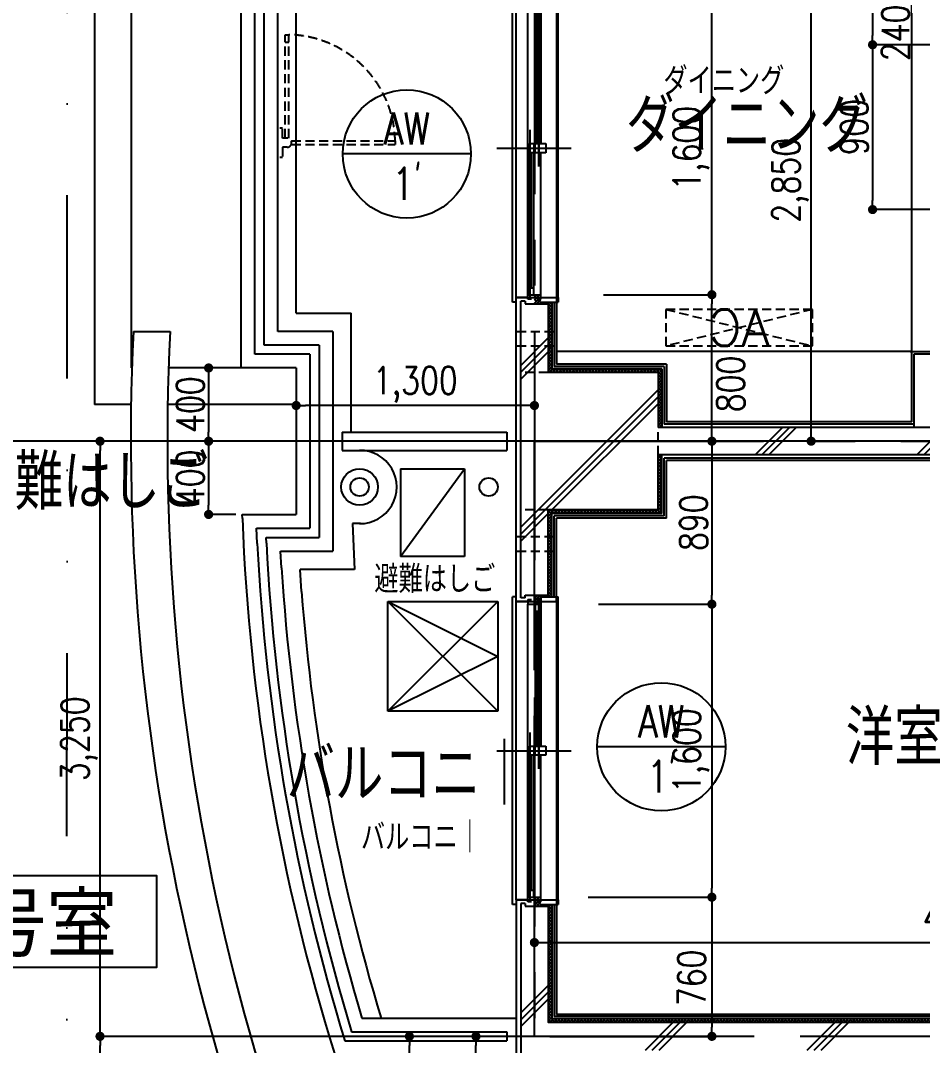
# Model space of a CAD drawing. Header units: millimetres. Extents: x 15495 to 166182, y -39946 to 18307.
# Drawn here: x 27236 to 32159, y 3131 to 8729 of the extents above; entities that cross this region are included whole.
import ezdxf
from ezdxf.enums import TextEntityAlignment as Align

# ---------------------------------------------------------------- set-up
doc = ezdxf.new("R2010")
doc.units = ezdxf.units.MM
doc.header["$LTSCALE"] = 1000
for name, pattern in [('CENTER', [2, 1.25, -0.25, 0.25, -0.25]), ('DASHED2', [0.375, 0.25, -0.125]), ('DIVIDEX2', [2.5, 1, -0.5, 0, -0.5, 0, -0.5])]:
    doc.linetypes.add(name, pattern=pattern)
doc.layers.get('0').update_dxf_attribs({"linetype": 'CONTINUOUS'})
for name, color, linetype in [('DT_ID', 13, 'CONTINUOUS'), ('E_TEXT', 3, 'CONTINUOUS'), ('F_FITT1-100', 5, 'CONTINUOUS'), ('F_FITT1-50', 5, 'CONTINUOUS'), ('F_FITT2-100', 1, 'CONTINUOUS'), ('F_FITT2-50', 1, 'CONTINUOUS'), ('K-A_EQP-50', 60, 'CONTINUOUS'), ('SF-A_ELSE-100', 6, 'CONTINUOUS'), ('SF-A_ELSE-50', 6, 'CONTINUOUS'), ('SF-A_EQP-50', 60, 'CONTINUOUS'), ('SF-A_SANI-KYOUTSU', 60, 'CONTINUOUS'), ('SF-A_SITE-100', 1, 'DIVIDEX2'), ('SF-DT_ID-100', 13, 'CONTINUOUS'), ('SF-E_DIM-50', 3, 'CONTINUOUS'), ('SF-E_GRID-100', 1, 'CENTER'), ('SF-E_GRID-50', 1, 'CENTER'), ('SF-E_TEXT-100', 3, 'CONTINUOUS'), ('SF-E_TEXT-50', 3, 'CONTINUOUS'), ('SF-F_FINI1-100', 190, 'CONTINUOUS'), ('SF-F_FINI1-50', 190, 'CONTINUOUS'), ('SF-F_FINI2-50', 1, 'CONTINUOUS'), ('SF-F_FITT1-100', 5, 'CONTINUOUS'), ('SF-F_FITT1-50', 5, 'CONTINUOUS'), ('SF-F_FITT2-100', 1, 'CONTINUOUS'), ('SF-F_FITT2-50', 1, 'CONTINUOUS'), ('SF-F_HAT1-50', 9, 'CONTINUOUS'), ('SF-F_HIDE-50', 12, 'CONTINUOUS'), ('SF-H-AREA-50', 1, 'CENTER'), ('SF-H_LINE1-50', 140, 'CONTINUOUS'), ('SF-R_COLM-50', 7, 'CONTINUOUS'), ('SF-R_EWALL-50', 7, 'CONTINUOUS'), ('SF-R_LINE-50', 6, 'CONTINUOUS'), ('SF-U_FIRE-50', 9, 'CONTINUOUS'), ('WaterSpace_SP-A_ELSE-50', 6, 'CONTINUOUS'), ('WaterSpace_SP-F_FINI1-100', 190, 'CONTINUOUS'), ('WaterSpace_SP-F_FINI1-50', 190, 'CONTINUOUS'), ('WaterSpace_SP-U_LGS-50', 120, 'CONTINUOUS')]:
    doc.layers.add(name, color=color, linetype=linetype)
doc.styles.add('DIM', font='romans.shx', dxfattribs={"width": 0.8, "bigfont": 'bigfont.shx'})
doc.styles.add('ROOM', font='romans.shx', dxfattribs={"width": 0.8, "bigfont": 'bigfont.shx'})
doc.styles.add('ROOM_TATE', font='romans.shx', dxfattribs={"width": 0.8, "bigfont": 'bigfont.shx'})
doc.styles.get("Standard").update_dxf_attribs({"font": 'txt.shx', "bigfont": 'bigfont.shx'})
doc.dimstyles.new('DIM50_3_3', dxfattribs={"dimscale": 50, "dimtxt": 3, "dimasz": 1, "dimexe": 0, "dimexo": 1, "dimgap": 0.5, "dimtad": 1, "dimdec": 1, "dimdsep": 46, "dimlunit": 6, "dimtxsty": 'DIM', "dimblk1": 'DOT', "dimblk2": 'DOT', "dimsah": 1, "dimcen": 1, "dimclrd": 256, "dimclre": 256, "dimclrt": 256, "dimadec": 0, "dimazin": 0, "dimtfac": 1, "dimtdec": 1, "dimtix": 1, "dimtmove": 2, "dimatfit": 3, "dimldrblk": 'DOT', "dimfxl": 1, "dimtvp": 0.833333, "dimtolj": 1, "dimarcsym": 0})
pattern_1 = [(45, (-28400.745, -37379.51), (-8.8388348, 8.8388348), []), (135, (-28400.745, -37379.51), (-8.8388348, -8.8388348), [])]
pattern_2 = [(45, (-28400.75, -37379.5), (-441.942, 441.942), []), (45, (-28363.25, -37379.5), (-441.942, 441.942), []), (45, (-28325.75, -37379.5), (-441.942, 441.942), [])]

# ---------------------------------------------------------------- blocks, each defined once
blk = doc.blocks.new('WaterSpace')
at = {"layer": 'WaterSpace_SP-A_ELSE-50'}
blk.add_line((2440, -490), (2440, -2590), dxfattribs=at)
at = {"layer": 'WaterSpace_SP-F_FINI1-100'}
for p, q in [((2440, -105), (2440, -490)), ((2440, -490), (2140, -490))]:
    blk.add_line(p, q, dxfattribs=at)
at = {"layer": 'WaterSpace_SP-F_FINI1-50'}
for p, q in [((2440, -105), (2440, -490)), ((2440, -105), (2440, -490)), ((2440, -490), (2140, -490)), ((2440, -490), (2140, -490))]:
    blk.add_line(p, q, dxfattribs=at)
at = {"layer": 'WaterSpace_SP-U_LGS-50'}
for p, q in [((2427.5, -75), (2427.5, -477.5)), ((2427.5, -477.5), (2127.5, -477.5))]:
    blk.add_line(p, q, dxfattribs=at)
blk = doc.blocks.new("AW-1'_100")
at = {"layer": 'F_FITT1-100'}
for p, q in [((25, -100), (25, 815)), ((-25, 100), (-25, -815)), ((-205, 0), (200, 0))]:
    blk.add_line(p, q, dxfattribs=at)
at = {"layer": 'F_FITT2-100'}
for p, q in [((-100, -815), (-100, 815)), ((120, 815), (120, -815))]:
    blk.add_line(p, q, dxfattribs=at)
blk = doc.blocks.new('TATEGU-KIGOU')
at = {"color": 2}
blk.add_line((350, 0), (-350, 0), dxfattribs=at)
blk.add_circle((0, 0), 350, dxfattribs=at)
at = {"color": 2, "style": 'ROOM', "width": 0.8}
for tag, p in [('建具種別', (0, 51.6)), ('建具番号', (0, -250.1))]:
    blk.add_attdef(tag, text='', height=175, dxfattribs=at).set_placement(p, align=Align.CENTER)
at = {"flags": 1}
for tag, p in [('内法寸法（W）', (-414, -713.8)), ('内法寸法（H）', (-414, -1063.8)), ('階', (-373.6, -1414.3)), ('部屋名', (-373.6, -1786.8)), ('メーカー名', (-373.6, -2148.9)), ('値段', (-373.6, -2498.9)), ('重量', (-373.6, -2848.9)), ('建具形状', (-373.6, -3199)), ('開閉方式', (-373.6, -3549)), ('取付場所', (-373.6, -3899)), ('見込', (-373.6, -4296.3)), ('扉厚', (-373.6, -4646.3)), ('仕上', (-373.6, -4996.3)), ('ガラス', (-373.6, -5346.3)), ('建具金物', (-373.6, -5696.3)), ('枠形状', (-373.6, -6046.3)), ('沓摺形状', (-373.6, -6396.3)), ('特記事項', (-373.6, -6746.3)), ('防火性能', (-373.6, -7096.3))]:
    blk.add_attdef(tag, p, '', height=175, dxfattribs=at)
blk = doc.blocks.new('ROOM')
at = {"layer": 'DT_ID', "flags": 1}
for tag, p in [('室番号', (0, 500)), ('面積', (0, -500)), ('内装制限', (0, -1000)), ('仕上レベル', (0, -1500)), ('スラブレベル', (0, -2000)), ('天井高', (0, -2500)), ('床下地', (0, -3000)), ('床仕上', (0, -3500)), ('巾木高さ', (0, -4000)), ('巾木仕上', (0, -4500)), ('壁下地', (0, -5000)), ('壁仕上', (0, -5500)), ('天井下地', (0, -6000)), ('天井仕上', (0, -6500)), ('見切縁', (0, -7000)), ('備考', (0, -7500))]:
    blk.add_attdef(tag, p, '', height=300, dxfattribs=at)
at = {"layer": 'E_TEXT', "style": 'ROOM', "width": 0.8}
blk.add_attdef('室名', (0, 0), '', height=300, dxfattribs=at)
blk = doc.blocks.new('SF-BLOCK_100')
at = {"layer": 'SF-A_ELSE-100'}
for p, q in [((-1600, 6900), (-1600, 11691.42)), ((-1525, 6975), (-1525, 11660.36)), ((-1475, 7025), (-1475, 11639.64)), ((-1400, 7100), (-1400, 11608.58)), ((-1300, 7200), (-1300, 11567.16)), ((-2400, 10891.42), (-2400, 6700)), ((-2200, 10808.58), (-2200, 6900)), ((-1300, 7200), (-1000, 7200)), ((-1000, 6550), (-1000, 7200)), ((-2188.66, 7100), (-1988.66, 7100)), ((-1100, 7100), (-1400, 7100)), ((-1100, 7100), (-1100, 5900)), ((-1175, 7025), (-1475, 7025)), ((-1175, 7025), (-1175, 5975)), ((-1225, 6975), (-1525, 6975)), ((-1225, 6975), (-1225, 6025)), ((-1600, 6900), (-1994.95, 6900)), ((-1300, 6900), (-1600, 6900)), ((-1300, 6900), (-1300, 6100)), ((-2200.62, 6700), (-2400, 6700)), ((-1300, 6700), (-1999.98, 6700)), ((-731.42, 6350), (-381.42, 6350)), ((-731.42, 6350), (-731.42, 5870)), ((-731.42, 5870), (-381.42, 6350)), ((-381.42, 6350), (-381.42, 5870)), ((-1593.92, 6077.87), (-1594.61, 6100)), ((-1594.61, 6100), (-1300, 6100)), ((-992.41, 6050), (-981.4, 5800)), ((-950, 6050), (-992.41, 6050)), ((-1516.52, 6025), (-1225, 6025)), ((-1512.82, 5941.03), (-1516.52, 6025)), ((-1464.27, 5975), (-1175, 5975)), ((-1462.89, 5943.54), (-1464.27, 5975)), ((-1385.3, 5900), (-1100, 5900)), ((-1380.17, 5809.3), (-1385.3, 5900)), ((-381.42, 5870), (-731.42, 5870)), ((-1270.91, 5678.94), (-1279.29, 5800)), ((-981.4, 5800), (-1279.29, 5800)), ((-800, 5625), (-200, 5025)), ((-800, 5025), (-200, 5625)), ((-941.32, 3350), (-100, 3350)), ((-997.63, 3275), (-150, 3275)), ((-150, 3275), (-150, 3225)), ((-1035.17, 3225), (-150, 3225))]:
    blk.add_line(p, q, dxfattribs=at)
at = {"layer": 'SF-A_ELSE-100', "ltscale": 0.2}
for p, q in [((-800, 5025), (-800, 5625)), ((-800, 5625), (-200, 5625)), ((-200, 5625), (-200, 5025)), ((-200, 5025), (-800, 5025))]:
    blk.add_line(p, q, dxfattribs=at)
at = {"layer": 'SF-A_ELSE-100'}
for centre, radius in [((-954.1, 6250), 100), ((-954.1, 6250), 50), ((-250, 6250), 50)]:
    blk.add_circle(centre, radius, dxfattribs=at)
for centre, radius, start, end in [((9929.32, 6510.63), 12132.3, 177.215543, 210.209162), ((9926.16, 6510.29), 11929.4, 177.166529, 210.214896), ((-951.73, 6250), 200.01, 269.32333, 90.67667), ((9634.07, 6505.51), 11236.13, 182.181186, 197.375697), ((9710.69, 6514.84), 11238.17, 182.926719, 197.021935), ((9675.46, 6510.68), 11152.78, 182.914812, 196.865309), ((9634.88, 6506.08), 11037.07, 183.619505, 196.615796), ((9630.92, 6504.35), 10933.03, 184.329802, 196.769121)]:
    blk.add_arc(centre, radius, start, end, dxfattribs=at)
at = {"layer": 'SF-A_SITE-100'}
blk.add_line((-2552.32, -657.71), (-2549.38, 10900.29), dxfattribs=at)
at = {"layer": 'SF-E_GRID-100'}
for p, q in [((0, 17100), (0, -4149.87)), ((33440.32, 6500), (-8467.99, 6500))]:
    blk.add_line(p, q, dxfattribs=at)
at = {"layer": 'SF-F_FINI1-100'}
for p, q in [((-100, 5625), (-100, 7285)), ((-100, 7285), (120, 7285)), ((120, 7285), (120, 6920)), ((720, 6920), (120, 6920)), ((720, 6920), (720, 6605)), ((-1050, 6550), (-150, 6550)), ((-1050, 6550), (-1050, 6450)), ((-150, 6550), (-150, 6450)), ((2060, 6605), (720, 6605)), ((-1050, 6450), (-150, 6450)), ((4652.5, 6395), (720, 6395)), ((720, 6080), (720, 6395)), ((720, 6080), (120, 6080)), ((120, 5625), (120, 6080)), ((-100, 5625), (120, 5625)), ((-100, 3995), (-100, 2525)), ((-100, 3995), (120, 3995)), ((120, 3995), (120, 3370)), ((6749.48, 3370), (120, 3370))]:
    blk.add_line(p, q, dxfattribs=at)
at = {"layer": 'SF-F_FITT1-100'}
blk.add_line((-200, 4810), (200, 4810), dxfattribs=at)
at = {"layer": 'SF-F_FITT2-100'}
blk.add_line((2060, 6990), (120, 6990), dxfattribs=at)
at = {"layer": 'SF-A_SANI-KYOUTSU', "rotation": 179.999999999987}
blk.add_blockref('WaterSpace', (4500, 6500), dxfattribs=at)
at = {"layer": 'SF-DT_ID-100'}
for p in [(-696.27, 8068.72), (692.32, 4831.14)]:
    blk.add_blockref('TATEGU-KIGOU', p, dxfattribs=at).add_auto_attribs({'建具種別': 'AW', '建具番号': '1’'})
at = {"layer": 'SF-E_TEXT-100'}
ref = blk.add_blockref('ROOM', (499.65, 8075.3), dxfattribs=at)
ref.add_attrib('室名', 'ダイニング', (499.65, 8075.3), dxfattribs={"height": 300, "style": 'ROOM', "width": 0.8})
ref = blk.add_blockref('ROOM', (1699.6, 4731.26), dxfattribs=at)
ref.add_attrib('室名', '洋室', (1699.6, 4731.26), dxfattribs={"height": 300, "style": 'ROOM', "width": 0.8})
at = {"layer": 'SF-F_FITT1-100'}
for p in [(0, 8100), (0, 4810)]:
    blk.add_blockref("AW-1'_100", p, dxfattribs=at)
at = {"layer": 'SF-E_TEXT-100', "style": 'ROOM', "width": 0.8}
blk.add_text('避難はしご', height=300, dxfattribs=at).set_placement((-3099.89, 6125.68))
at = {"layer": 'SF-E_TEXT-100', "style": 'ROOM_TATE', "width": 0.8}
blk.add_text('バルコニ｜', height=300, dxfattribs=at).set_placement((-692.5, 4695.89), align=Align.MIDDLE)
blk = doc.blocks.new('DOT')
at = {"color": 0, "linetype": 'ByBlock'}
blk.add_line((-0.5, 0), (-1, 0), dxfattribs=at)
at = {"color": 0, "linetype": 'ByBlock', "const_width": 0.5}
blk.add_lwpolyline([(-0.25, 0, 1), (0.25, 0, 1)], format="xyb", close=True, dxfattribs=at)
blk = doc.blocks.new('*D467')
at = {"layer": 'SF-E_DIM-50', "lineweight": -2}
for p, q in [((29990.7, 3181), (29721.8, 3181)), ((29721.8, 2491), (29721.8, 3131)), ((30235.7, 2441), (29721.8, 2441))]:
    blk.add_line(p, q, dxfattribs=at)
at = {"layer": 'SF-E_DIM-50', "lineweight": -2, "xscale": 50, "yscale": 50, "zscale": 50}
for p, rotation in [((29721.8, 3181), 90), ((29721.8, 2441), 270)]:
    blk.add_blockref('DOT', p, dxfattribs=dict(at, rotation=rotation))
at = {"layer": 'SF-E_DIM-50', "insert": (29621.8, 2811), "char_height": 150, "attachment_point": 5, "rotation": 90, "style": 'DIM'}
blk.add_mtext('\\A1;740', dxfattribs=at)
blk = doc.blocks.new('_DOT')
at = {"color": 0, "linetype": 'ByBlock'}
blk.add_line((-0.5, 0), (-1, 0), dxfattribs=at)
at = {"color": 0, "linetype": 'ByBlock', "const_width": 0.5}
blk.add_lwpolyline([(-0.25, 0, 1), (0.25, 0, 1)], format="xyb", close=True, dxfattribs=at)
blk = doc.blocks.new('*D466')
at = {"layer": 'SF-E_DIM-50', "lineweight": -2}
for p, q in [((34740.7, 3743.3), (34740.7, 3693.3)), ((30040.7, 3643.3), (30040.7, 3693.3)), ((30090.7, 3693.3), (34690.7, 3693.3))]:
    blk.add_line(p, q, dxfattribs=at)
at = {"layer": 'SF-E_DIM-50', "lineweight": -2, "xscale": 50, "yscale": 50, "zscale": 50, "rotation": 180}
blk.add_blockref('DOT', (30040.7, 3693.3), dxfattribs=at)
at = {"layer": 'SF-E_DIM-50', "lineweight": -2, "xscale": 50, "yscale": 50, "zscale": 50}
blk.add_blockref('DOT', (34740.7, 3693.3), dxfattribs=at)
at = {"layer": 'SF-E_DIM-50', "insert": (32390.7, 3807.6), "char_height": 150, "attachment_point": 5, "style": 'DIM'}
blk.add_mtext('\\A1;4,700', dxfattribs=at)
blk = doc.blocks.new('*D465')
at = {"layer": 'SF-E_DIM-50', "lineweight": -2}
for p, q in [((30388.5, 3941), (31009.4, 3941)), ((31009.4, 3891), (31009.4, 3231)), ((30125.7, 3181), (31009.4, 3181))]:
    blk.add_line(p, q, dxfattribs=at)
at = {"layer": 'SF-E_DIM-50', "lineweight": -2, "xscale": 50, "yscale": 50, "zscale": 50}
for p, rotation in [((31009.4, 3941), 90), ((31009.4, 3181), 270)]:
    blk.add_blockref('DOT', p, dxfattribs=dict(at, rotation=rotation))
at = {"layer": 'SF-E_DIM-50', "insert": (30898.9, 3500.4), "char_height": 150, "attachment_point": 5, "rotation": 90, "style": 'DIM'}
blk.add_mtext('\\A1;760', dxfattribs=at)
blk = doc.blocks.new('*D464')
at = {"layer": 'SF-E_DIM-50', "lineweight": -2}
for p, q in [((27873.8, 6431), (27670.1, 6431)), ((27670.1, 3231), (27670.1, 6381)), ((31164.2, 3181), (27670.1, 3181))]:
    blk.add_line(p, q, dxfattribs=at)
at = {"layer": 'SF-E_DIM-50', "lineweight": -2, "xscale": 50, "yscale": 50, "zscale": 50}
for p, rotation in [((27670.1, 6431), 90), ((27670.1, 3181), 270)]:
    blk.add_blockref('DOT', p, dxfattribs=dict(at, rotation=rotation))
at = {"layer": 'SF-E_DIM-50', "insert": (27555.9, 4806), "char_height": 150, "attachment_point": 5, "rotation": 90, "style": 'DIM'}
blk.add_mtext('\\A1;3,250', dxfattribs=at)
blk = doc.blocks.new('*D463')
at = {"layer": 'SF-E_DIM-50', "lineweight": -2}
for p, q in [((31164.2, 3181), (27670.1, 3181)), ((27670.1, -19), (27670.1, 3131)), ((27652.7, -69), (27670.1, -69))]:
    blk.add_line(p, q, dxfattribs=at)
at = {"layer": 'SF-E_DIM-50', "lineweight": -2, "xscale": 50, "yscale": 50, "zscale": 50}
for p, rotation in [((27670.1, 3181), 90), ((27670.1, -69), 270)]:
    blk.add_blockref('DOT', p, dxfattribs=dict(at, rotation=rotation))
at = {"layer": 'SF-E_DIM-50', "insert": (27555.9, 1556), "char_height": 150, "attachment_point": 5, "rotation": 90, "style": 'DIM'}
blk.add_mtext('\\A1;3,250', dxfattribs=at)
blk = doc.blocks.new("AW-1'_50")
at = {"layer": 'F_FITT1-50'}
for p, q in [((-130.00075, 815.001625), (-130.00075, 840.001625)), ((-35.00075, 840.001625), (-130.00075, 840.001625)), ((-35.00075, 815.001625), (-130.00075, 815.001625)), ((-35.00075, 825.001625), (-35.00075, 800.001625)), ((-15.00075, 825.001625), (-35.00075, 825.001625)), ((34.99925, 800.001625), (-35.00075, 800.001625)), ((3.99925, 800.001625), (3.99925, 762.001625)), ((14.99925, 825.001625), (34.99925, 825.001625)), ((25.99925, 800.001625), (25.99925, 762.001625)), ((34.99925, 825.001625), (34.99925, 800.001625)), ((25.99925, 762.001625), (3.99925, 762.001625)), ((14.99925, 762.001625), (14.99925, 25.001875)), ((199.99925, 0), (-200.00075, 0)), ((-61.50075, 25.001875), (-4.00075, 25.001875)), ((-61.50075, -24.998125), (-61.50075, 25.001875)), ((-26.00075, 25.001875), (-26.00075, -24.998125)), ((-4.00075, 25.001875), (-4.00075, -24.998125)), ((3.99925, 25.001875), (25.99925, 25.001875)), ((3.99925, -24.998125), (3.99925, 25.001875)), ((25.99925, 25.001875), (25.99925, -24.998125)), ((-4.00075, -24.998125), (-61.50075, -24.998125)), ((-15.00075, -761.998375), (-15.00075, -24.998125)), ((25.99925, -24.998125), (3.99925, -24.998125)), ((-4.00075, -761.998375), (-26.00075, -761.998375)), ((-130.00075, -814.998375), (-130.00075, -839.998375)), ((-35.00075, -814.998375), (-130.00075, -814.998375)), ((34.99925, -799.998375), (-35.00075, -799.998375)), ((-35.00075, -824.998375), (-35.00075, -799.998375)), ((-15.00075, -824.998375), (-35.00075, -824.998375)), ((-35.00075, -839.998375), (-35.00075, -824.998375)), ((34.99925, -824.998375), (14.99925, -824.998375)), ((34.99925, -824.998375), (34.99925, -799.998375)), ((-35.00075, -839.998375), (-130.00075, -839.998375))]:
    blk.add_line(p, q, dxfattribs=at)
at = {"layer": 'F_FITT2-50'}
for p, q in [((99.99925, 840.001), (119.99925, 840.001)), ((119.99925, 840.001), (119.99925, -839.99775)), ((-130.00075, 815.001625), (-130.00075, -814.998375)), ((-35.00075, 800.001625), (-35.00075, 25.001875)), ((34.99925, 800.001625), (34.99925, -799.998375)), ((3.99925, 762.001625), (3.99925, 25.001875)), ((25.99925, 762.001625), (25.99925, 25.001875)), ((-35.00075, -799.998375), (-35.00075, -24.998125)), ((-26.00075, -799.998375), (-26.00075, -24.998125)), ((-4.00075, -799.998375), (-4.00075, -24.998125)), ((99.99925, -839.99775), (119.99925, -839.99775))]:
    blk.add_line(p, q, dxfattribs=at)
blk = doc.blocks.new('*D469')
at = {"layer": 'SF-E_DIM-50', "lineweight": -2}
for p, q in [((30091.4, 3181), (29358.5, 3181)), ((29358.5, -19), (29358.5, 3131)), ((29320, -69), (29358.5, -69))]:
    blk.add_line(p, q, dxfattribs=at)
at = {"layer": 'SF-E_DIM-50', "lineweight": -2, "xscale": 50, "yscale": 50, "zscale": 50}
for p, rotation in [((29358.5, 3181), 90), ((29358.5, -69), 270)]:
    blk.add_blockref('DOT', p, dxfattribs=dict(at, rotation=rotation))
at = {"layer": 'SF-E_DIM-50', "insert": (29244.2, 1556), "char_height": 150, "attachment_point": 5, "rotation": 90, "style": 'DIM'}
blk.add_mtext('\\A1;3,250', dxfattribs=at)
blk = doc.blocks.new('*D429')
at = {"layer": 'SF-E_DIM-50', "lineweight": -2}
for p, q in [((28740.7, 6635.3), (28740.7, 6625.9)), ((29990.7, 6625.9), (28790.7, 6625.9)), ((30040.7, 6635.3), (30040.7, 6625.9))]:
    blk.add_line(p, q, dxfattribs=at)
at = {"layer": 'SF-E_DIM-50', "lineweight": -2, "xscale": 50, "yscale": 50, "zscale": 50, "rotation": 180}
blk.add_blockref('DOT', (28740.7, 6625.9), dxfattribs=at)
at = {"layer": 'SF-E_DIM-50', "lineweight": -2, "xscale": 50, "yscale": 50, "zscale": 50}
blk.add_blockref('DOT', (30040.7, 6625.9), dxfattribs=at)
at = {"layer": 'SF-E_DIM-50', "insert": (29390.7, 6740.2), "char_height": 150, "attachment_point": 5, "style": 'DIM'}
blk.add_mtext('\\A1;1,300', dxfattribs=at)
blk = doc.blocks.new('*D430')
at = {"layer": 'SF-E_DIM-50', "lineweight": -2}
for p, q in [((28390.7, 6831), (28262.7, 6831)), ((28262.7, 6781), (28262.7, 6481)), ((28390.7, 6431), (28262.7, 6431))]:
    blk.add_line(p, q, dxfattribs=at)
at = {"layer": 'SF-E_DIM-50', "lineweight": -2, "xscale": 50, "yscale": 50, "zscale": 50}
for p, rotation in [((28262.7, 6831), 90), ((28262.7, 6431), 270)]:
    blk.add_blockref('DOT', p, dxfattribs=dict(at, rotation=rotation))
at = {"layer": 'SF-E_DIM-50', "insert": (28162.7, 6631), "char_height": 150, "attachment_point": 5, "rotation": 90, "style": 'DIM'}
blk.add_mtext('\\A1;400', dxfattribs=at)
blk = doc.blocks.new('*D471')
at = {"layer": 'SF-E_DIM-50', "lineweight": -2}
for p, q in [((28390.7, 6431), (28262.7, 6431)), ((28262.7, 6381), (28262.7, 6081)), ((28412, 6031), (28262.7, 6031))]:
    blk.add_line(p, q, dxfattribs=at)
at = {"layer": 'SF-E_DIM-50', "lineweight": -2, "xscale": 50, "yscale": 50, "zscale": 50}
for p, rotation in [((28262.7, 6431), 90), ((28262.7, 6031), 270)]:
    blk.add_blockref('DOT', p, dxfattribs=dict(at, rotation=rotation))
at = {"layer": 'SF-E_DIM-50', "insert": (28162.7, 6231), "char_height": 150, "attachment_point": 5, "rotation": 90, "style": 'DIM'}
blk.add_mtext('\\A1;400', dxfattribs=at)
blk = doc.blocks.new('*D434')
at = {"layer": 'SF-E_DIM-50', "lineweight": -2}
for p, q in [((30485.3, 5541), (31009.4, 5541)), ((31009.4, 5491), (31009.4, 3991)), ((30333.5, 3941), (31009.4, 3941))]:
    blk.add_line(p, q, dxfattribs=at)
at = {"layer": 'SF-E_DIM-50', "lineweight": -2, "xscale": 50, "yscale": 50, "zscale": 50}
for p, rotation in [((31009.4, 5541), 90), ((31009.4, 3941), 270)]:
    blk.add_blockref('DOT', p, dxfattribs=dict(at, rotation=rotation))
at = {"layer": 'SF-E_DIM-50', "insert": (30895.2, 4741), "char_height": 150, "attachment_point": 5, "rotation": 90, "style": 'DIM'}
blk.add_mtext('\\A1;1,600', dxfattribs=at)
blk = doc.blocks.new('*D417')
at = {"layer": 'SF-E_DIM-50', "lineweight": -2}
for p, q in [((30418.4, 7231), (31009.4, 7231)), ((31009.4, 6481), (31009.4, 7181)), ((30615.7, 6431), (31009.4, 6431))]:
    blk.add_line(p, q, dxfattribs=at)
at = {"layer": 'SF-E_DIM-50', "lineweight": -2, "xscale": 50, "yscale": 50, "zscale": 50}
for p, rotation in [((31009.4, 7231), 90), ((31009.4, 6431), 270)]:
    blk.add_blockref('DOT', p, dxfattribs=dict(at, rotation=rotation))
at = {"layer": 'SF-E_DIM-50', "insert": (31112, 6743.6), "char_height": 150, "attachment_point": 5, "rotation": 90, "style": 'DIM'}
blk.add_mtext('\\A1;800', dxfattribs=at)
blk = doc.blocks.new('AC')
at = {"layer": 'K-A_EQP-50', "linetype": 'DASHED2', "ltscale": 0.2}
for p, q in [((-800, 0), (-800, 200)), ((0, 200), (-800, 0)), ((-800, 200), (0, 0)), ((-800, 200), (0, 200)), ((0, 200), (0, 0)), ((0, 0), (-800, 0))]:
    blk.add_line(p, q, dxfattribs=at)
at = {"layer": 'K-A_EQP-50'}
blk.add_text('AC', height=200, dxfattribs=at).set_placement((-400, 100), align=Align.MIDDLE)
blk = doc.blocks.new('*D414')
at = {"layer": 'SF-E_DIM-50', "lineweight": -2}
for p, q in [((32257.4, 9281), (31551, 9281)), ((31551, 6481), (31551, 9231)), ((31538.9, 6431), (31551, 6431))]:
    blk.add_line(p, q, dxfattribs=at)
at = {"layer": 'SF-E_DIM-50', "lineweight": -2, "xscale": 50, "yscale": 50, "zscale": 50}
for p, rotation in [((31551, 9281), 90), ((31551, 6431), 270)]:
    blk.add_blockref('DOT', p, dxfattribs=dict(at, rotation=rotation))
at = {"layer": 'SF-E_DIM-50', "insert": (31436.8, 7856), "char_height": 150, "attachment_point": 5, "rotation": 90, "style": 'DIM'}
blk.add_mtext('\\A1;2,850', dxfattribs=at)
blk = doc.blocks.new('*D416')
at = {"layer": 'SF-E_DIM-50', "lineweight": -2}
for p, q in [((31051.2, 6431), (31009.4, 6431)), ((31009.4, 6381), (31009.4, 5591)), ((30390.4, 5541), (31009.4, 5541))]:
    blk.add_line(p, q, dxfattribs=at)
at = {"layer": 'SF-E_DIM-50', "lineweight": -2, "xscale": 50, "yscale": 50, "zscale": 50}
for p, rotation in [((31009.4, 6431), 90), ((31009.4, 5541), 270)]:
    blk.add_blockref('DOT', p, dxfattribs=dict(at, rotation=rotation))
at = {"layer": 'SF-E_DIM-50', "insert": (30909.4, 5986), "char_height": 150, "attachment_point": 5, "rotation": 90, "style": 'DIM'}
blk.add_mtext('\\A1;890', dxfattribs=at)
blk = doc.blocks.new('*D425')
at = {"layer": 'SF-E_DIM-50', "lineweight": -2}
for p, q in [((32245.2, 8596), (31886.3, 8596)), ((31886.3, 8546), (31886.3, 7746)), ((32245.2, 7696), (31886.3, 7696))]:
    blk.add_line(p, q, dxfattribs=at)
at = {"layer": 'SF-E_DIM-50', "lineweight": -2, "xscale": 50, "yscale": 50, "zscale": 50}
for p, rotation in [((31886.3, 8596), 90), ((31886.3, 7696), 270)]:
    blk.add_blockref('DOT', p, dxfattribs=dict(at, rotation=rotation))
at = {"layer": 'SF-E_DIM-50', "insert": (31786.3, 8146), "char_height": 150, "attachment_point": 5, "rotation": 90, "style": 'DIM'}
blk.add_mtext('\\A1;900', dxfattribs=at)
blk = doc.blocks.new('*D415')
at = {"layer": 'SF-E_DIM-50', "lineweight": -2}
for p, q in [((30405, 8831), (31009.4, 8831)), ((31009.4, 7281), (31009.4, 8781)), ((30418.4, 7231), (31009.4, 7231))]:
    blk.add_line(p, q, dxfattribs=at)
at = {"layer": 'SF-E_DIM-50', "lineweight": -2, "xscale": 50, "yscale": 50, "zscale": 50}
for p, rotation in [((31009.4, 8831), 90), ((31009.4, 7231), 270)]:
    blk.add_blockref('DOT', p, dxfattribs=dict(at, rotation=rotation))
at = {"layer": 'SF-E_DIM-50', "insert": (30895.2, 8031), "char_height": 150, "attachment_point": 5, "rotation": 90, "style": 'DIM'}
blk.add_mtext('\\A1;1,600', dxfattribs=at)
blk = doc.blocks.new('*D426')
at = {"layer": 'SF-E_DIM-50', "lineweight": -2}
for p, q in [((32159.2, 8836), (31886.3, 8836)), ((31886.3, 8786), (31886.3, 8646)), ((32245.2, 8596), (31886.3, 8596))]:
    blk.add_line(p, q, dxfattribs=at)
at = {"layer": 'SF-E_DIM-50', "lineweight": -2, "xscale": 50, "yscale": 50, "zscale": 50}
for p, rotation in [((31886.3, 8836), 90), ((31886.3, 8596), 270)]:
    blk.add_blockref('DOT', p, dxfattribs=dict(at, rotation=rotation))
at = {"layer": 'SF-E_DIM-50', "insert": (32011.1, 8661), "char_height": 150, "attachment_point": 5, "rotation": 90, "style": 'DIM'}
blk.add_mtext('\\A1;240', dxfattribs=at)
blk = doc.blocks.new('SF-BLOCK_50')
at = {"layer": 'SF-F_HAT1-50'}
h = blk.add_hatch(dxfattribs=at)
h.set_pattern_fill('RC2', color=256, scale=50, style=0)
h.set_pattern_definition(pattern_2)
h.paths.add_polyline_path([(675, 6575), (675, 6425), (10025, 6425), (10025, 6575)])
h.paths.add_polyline_path([(10025, 6425), (10025, 6125), (10175, 6125), (10625, 6125), (10775, 6125), (10775, 6875), (10625, 6875), (10175, 6875), (10025, 6875), (10025, 6575)])
h.paths.add_polyline_path([(10025, 4265), (10175, 4265), (10175, 5225), (10625, 5225), (10625, 4775), (10775, 4775), (10775, 5435), (10625, 5435), (10625, 5375), (10175, 5375), (10175, 6125), (10025, 6125)])
h.paths.add_polyline_path([(10625, 6935), (10625, 6875), (10775, 6875), (10775, 6935)], flags=17)
h.paths.add_polyline_path([(10775, 6065), (10775, 6125), (10625, 6125), (10625, 6065)])
h.paths.add_polyline_path([(10025, 6875), (10175, 6875), (10175, 7625), (10625, 7625), (10625, 7565), (10775, 7565), (10775, 7625), (10885, 7625), (10885, 7775), (10775, 7775), (10775, 7960), (10750.04, 7960), (10750.04, 7945), (10625, 7944.99), (10625, 7775), (10025, 7775)])
h = blk.add_hatch(dxfattribs=at)
h.set_pattern_fill('RC2', color=256, scale=50, style=0)
h.set_pattern_definition(pattern_2)
h.paths.add_polyline_path([(675, 6125), (675, 6425), (675, 6575), (675, 6875), (75, 6875), (-75, 6875), (-75, 6125), (75, 6125)])
h.paths.add_polyline_path([(75, 7250), (-50, 7250), (-50, 7265), (-75, 7265), (-75, 6875), (75, 6875)])
h.paths.add_polyline_path([(75, 6125), (-75, 6125), (-75, 5645), (-50.04, 5645), (-50.04, 5660), (75, 5660.01)])
h = blk.add_hatch(dxfattribs=at)
h.set_pattern_fill('RC2', color=256, scale=50, style=0)
h.set_pattern_definition(pattern_2)
h.paths.add_polyline_path([(7442.04, 3175), (10775, 3175), (10775, 3325), (10175, 3325), (10175, 3355), (10025, 3355), (10025, 3325), (75, 3325), (75, 3960), (-50, 3960), (-50, 3975), (-75, 3975), (-75, 2545), (229.96, 2545.02), (229.96, 2560), (360, 2560.01), (360, 2645.01), (75, 2645.01), (75, 3175), (4775, 3175), (4775, 2525), (4825, 2525), (4825, 2075), (4925, 2075), (4925, 2475), (5070.17, 2475), (5070.17, 2575), (4925, 2575), (4925, 3175), (6260.33, 3175), (6260.33, 2575), (6120.17, 2575), (6120.17, 2475), (6426.48, 2475, -0.2049309)])
at = {"layer": 'SF-U_FIRE-50'}
h = blk.add_hatch(dxfattribs=at)
h.set_pattern_fill('ANSI37', color=256, scale=100, style=0)
h.set_pattern_definition(pattern_1)
h.paths.add_polyline_path([(95, 7260), (35, 7260), (35, 7275), (35, 7300), (0, 7300), (0, 7250), (75, 7250), (75, 7100), (95, 7100)])
h.paths.add_polyline_path([(95, 7100), (75, 7100), (75, 7020), (95, 7020)])
h.paths.add_polyline_path([(95, 7020), (75, 7020), (75, 6875), (405, 6875), (405, 6895), (95, 6895)])
h.paths.add_polyline_path([(695, 6895), (405, 6895), (405, 6875), (675, 6875), (675, 6750), (695, 6750)])
h.paths.add_polyline_path([(695, 6750), (675, 6750), (675, 6575), (695, 6575)])
h.paths.add_polyline_path([(695, 6425), (675, 6425), (675, 6250), (695, 6250)])
h.paths.add_polyline_path([(695, 6250), (675, 6250), (675, 6125), (405, 6125), (405, 6105), (695, 6105)])
h.paths.add_polyline_path([(405, 6125), (75, 6125), (75, 5980), (95, 5980), (95, 6105), (405, 6105)])
h.paths.add_polyline_path([(95, 5980), (75, 5980), (75, 5900), (95, 5900)])
h = blk.add_hatch(dxfattribs=at)
h.set_pattern_fill('ANSI37', color=256, scale=100, style=0)
h.set_pattern_definition(pattern_1)
h.paths.add_polyline_path([(75, 5660.01), (0, 5660.01), (0, 5610), (35, 5610), (35, 5635), (35, 5650), (95, 5650), (95, 5900), (75, 5900)])
h = blk.add_hatch(dxfattribs=at)
h.set_pattern_fill('ANSI37', color=256, scale=100, style=0)
h.set_pattern_definition(pattern_1)
h.paths.add_polyline_path([(95, 3970), (35, 3970), (35, 3985), (35, 4010), (0, 4010), (0, 3960), (75, 3960), (75, 3325), (405, 3325), (405, 3345), (95, 3345)])
h.paths.add_polyline_path([(405, 3345), (405, 3325), (2690, 3325), (2690, 3345)])
h.paths.add_polyline_path([(2990, 3325), (2990, 3345), (2690, 3345), (2690, 3325)])
at = {"layer": 'SF-A_ELSE-50'}
for p, q in [((-1600, 6900), (-1600, 11691.42)), ((-1525, 6975), (-1525, 11660.36)), ((-1475, 7025), (-1475, 11639.64)), ((-1400, 7100), (-1400, 11608.58)), ((-1300, 7200), (-1300, 11567.16)), ((-2400, 10891.42), (-2400, 6700)), ((-2200, 10808.58), (-2200, 6900)), ((-1300, 7200), (-1000, 7200)), ((-1000, 6550), (-1000, 7200)), ((-2188.66, 7100), (-1988.66, 7100)), ((-1100, 7100), (-1400, 7100)), ((-1100, 7100), (-1100, 5900)), ((-1175, 7025), (-1475, 7025)), ((-1175, 7025), (-1175, 5975)), ((-1225, 6975), (-1525, 6975)), ((-1225, 6975), (-1225, 6025)), ((2050, 6990), (2060, 6990)), ((-1600, 6900), (-1994.95, 6900)), ((-1300, 6900), (-1600, 6900)), ((-1300, 6900), (-1300, 6100)), ((-2200.62, 6700), (-2400, 6700)), ((-1300, 6700), (-1999.98, 6700)), ((-731.42, 6350), (-381.42, 6350)), ((-731.42, 5870), (-381.42, 6350)), ((-731.42, 6350), (-731.42, 5870)), ((-381.42, 6350), (-381.42, 5870)), ((-1594.61, 6100), (-1300, 6100)), ((-1593.92, 6077.87), (-1594.61, 6100)), ((-992.41, 6050), (-981.4, 5800)), ((-950, 6050), (-992.41, 6050)), ((-1516.52, 6025), (-1225, 6025)), ((-1512.82, 5941.03), (-1516.52, 6025)), ((-1464.27, 5975), (-1175, 5975)), ((-1462.89, 5943.54), (-1464.27, 5975)), ((-1385.3, 5900), (-1100, 5900)), ((-1380.17, 5809.3), (-1385.3, 5900)), ((-381.42, 5870), (-731.42, 5870)), ((-1270.91, 5678.94), (-1279.29, 5800)), ((-981.4, 5800), (-1279.29, 5800)), ((-941.32, 3350), (-100, 3350)), ((-997.63, 3275), (-150, 3275)), ((-150, 3275), (-150, 3225)), ((-1035.17, 3225), (-150, 3225))]:
    blk.add_line(p, q, dxfattribs=at)
for centre, radius in [((-954.1, 6250), 100), ((-954.1, 6250), 50), ((-250, 6250), 50)]:
    blk.add_circle(centre, radius, dxfattribs=at)
for centre, radius, start, end in [((9929.32, 6510.63), 12132.3, 177.215543, 210.209162), ((9926.16, 6510.29), 11929.4, 177.166529, 210.214896), ((-951.73, 6250), 200.01, 269.32333, 90.67667), ((9634.07, 6505.51), 11236.13, 182.181186, 197.375697), ((9710.69, 6514.84), 11238.17, 182.926719, 197.021935), ((9675.46, 6510.68), 11152.78, 182.914812, 196.865309), ((9634.88, 6506.08), 11037.07, 183.619505, 196.615796), ((9630.92, 6504.35), 10933.03, 184.329802, 196.769121)]:
    blk.add_arc(centre, radius, start, end, dxfattribs=at)
at = {"layer": 'SF-E_GRID-50'}
for p, q in [((0, 17100), (0, -4408.96)), ((30651.03, 6500), (-4082.3, 6500))]:
    blk.add_line(p, q, dxfattribs=at)
at = {"layer": 'SF-E_TEXT-50'}
blk.add_lwpolyline([(-5480.22, 3627.12), (-2061.01, 3627.12), (-2061.01, 4127.12), (-5480.22, 4127.12)], close=True, dxfattribs=at)
at = {"layer": 'SF-F_FINI1-50'}
for p, q in [((-100, 5625), (-100, 7285)), ((-35, 7285), (-100, 7285)), ((120, 7260), (120, 6920)), ((720, 6920), (120, 6920)), ((720, 6920), (720, 6605)), ((-1050, 6550), (-150, 6550)), ((-1050, 6550), (-1050, 6450)), ((-150, 6550), (-150, 6450)), ((2060, 6605), (720, 6605)), ((-1050, 6450), (-150, 6450)), ((4042.5, 6395), (720, 6395)), ((720, 6080), (720, 6395)), ((720, 6080), (120, 6080)), ((120, 5650), (120, 6080)), ((-35, 5625), (-100, 5625)), ((-100, 3995), (-100, 2525)), ((-35, 3995), (-100, 3995)), ((120, 3970), (120, 3370)), ((10025, 3370), (120, 3370))]:
    blk.add_line(p, q, dxfattribs=at)
at = {"layer": 'SF-F_FINI2-50'}
for p, q in [((107.5, 7260), (107.5, 6907.5)), ((707.5, 6907.5), (107.5, 6907.5)), ((707.5, 6907.5), (707.5, 6592.5)), ((2072.5, 6592.5), (707.5, 6592.5)), ((4665, 6407.5), (707.5, 6407.5)), ((707.5, 6092.5), (707.5, 6407.5)), ((707.5, 6092.5), (107.5, 6092.5)), ((107.5, 5650), (107.5, 6092.5)), ((107.5, 3970), (107.5, 3357.5)), ((10005, 3357.5), (107.5, 3357.5))]:
    blk.add_line(p, q, dxfattribs=at)
at = {"layer": 'SF-F_FITT2-50'}
blk.add_line((2060, 6990), (120, 6990), dxfattribs=at)
at = {"layer": 'SF-F_HIDE-50', "ltscale": 0.2}
for p, q in [((-800, 5025), (-800, 5625)), ((-800, 5625), (-200, 5625)), ((-800, 5625), (-200, 5325)), ((-200, 5625), (-200, 5025)), ((-200, 5325), (-800, 5025)), ((-200, 5025), (-800, 5025))]:
    blk.add_line(p, q, dxfattribs=at)
at = {"layer": 'SF-H-AREA-50'}
blk.add_lwpolyline([(4700, 6500), (4700, 3250), (0, 3250), (0, 6500), (4700, 6500)], dxfattribs=at)
at = {"layer": 'SF-H_LINE1-50', "linetype": 'DASHED2', "ltscale": 0.2}
for p, q in [((-1360, 8155), (-1360, 8720)), ((-1360, 8720), (-1340, 8720)), ((-1360, 8680), (-1340, 8680)), ((-1340, 8155), (-1340, 8720)), ((-1375, 8210), (-1390, 8210)), ((-1375, 8155), (-1375, 8210)), ((-1350, 8155), (-1375, 8155)), ((-1325, 8140), (-760, 8140)), ((-1325, 8120), (-760, 8120)), ((-760, 8140), (-760, 8120)), ((-1350, 8105), (-1375, 8105)), ((-1375, 8105), (-1375, 8050)), ((-1375, 8050), (-1390, 8050))]:
    blk.add_line(p, q, dxfattribs=at)
for centre, radius, start, end in [((-1352.66, 8127.34), 592.8, 1.22418, 88.77582), ((-1350, 8130), 25, 270, 90)]:
    blk.add_arc(centre, radius, start, end, dxfattribs=at)
at = {"layer": 'SF-R_COLM-50', "linetype": 'DASHED2', "ltscale": 0.2}
for p, q in [((75, 6875), (-75, 6875)), ((675, 6425), (675, 6575)), ((75, 6125), (-75, 6125))]:
    blk.add_line(p, q, dxfattribs=at)
at = {"layer": 'SF-R_COLM-50'}
for p, q in [((-75, 6125), (-75, 6875)), ((675, 6875), (75, 6875)), ((675, 6875), (675, 6575)), ((675, 6125), (675, 6425)), ((675, 6125), (75, 6125))]:
    blk.add_line(p, q, dxfattribs=at)
at = {"layer": 'SF-R_EWALL-50'}
for p, q in [((-75, 6875), (-75, 7265)), ((-50.04, 7265), (-75, 7265)), ((-50.04, 7265), (-50.04, 7250)), ((-50.04, 7250), (75, 7249.99)), ((75, 7250), (75, 6875)), ((10025, 6575), (675, 6575)), ((10025, 6425), (675, 6425)), ((-75, 5645), (-75, 6125)), ((75, 5660.01), (75, 6125)), ((-50.04, 5660), (75, 5660.01)), ((-50.04, 5645.01), (-50.04, 5660)), ((-50.04, 5645.01), (-75, 5645)), ((-75, 3975), (-75, 2545)), ((-50.04, 3975), (-75, 3975)), ((-50.04, 3975), (-50.04, 3960)), ((-50.04, 3960), (75, 3959.99)), ((75, 3959.99), (75, 3325)), ((10025, 3325), (75, 3325))]:
    blk.add_line(p, q, dxfattribs=at)
at = {"layer": 'SF-R_LINE-50', "linetype": 'DASHED2', "ltscale": 0.2}
for p, q in [((-95, 7100), (120, 7100)), ((-95, 7020), (120, 7020)), ((-95, 5980), (120, 5980)), ((-95, 5900), (120, 5900))]:
    blk.add_line(p, q, dxfattribs=at)
at = {"layer": 'SF-U_FIRE-50'}
for p, q in [((95, 7260), (95, 6895)), ((695, 6895), (95, 6895)), ((695, 6895), (695, 6575)), ((695, 6105), (695, 6425)), ((695, 6105), (95, 6105)), ((95, 5650), (95, 6105)), ((95, 3970), (95, 3345)), ((10005, 3345), (95, 3345))]:
    blk.add_line(p, q, dxfattribs=at)
at = {"layer": 'SF-A_EQP-50', "xscale": -1}
blk.add_blockref('AC', (717.33, 7020), dxfattribs=at)
at = {"layer": 'SF-A_SANI-KYOUTSU', "rotation": 179.999999999987}
blk.add_blockref('WaterSpace', (4500, 6500), dxfattribs=at)
at = {"layer": 'SF-E_TEXT-50'}
ref = blk.add_blockref('ROOM', (703.79, 8392.84), dxfattribs=dict(at, xscale=0.5, yscale=0.5, zscale=0.5))
ref.add_attrib('室名', 'ダイニング', (703.79, 8392.84), dxfattribs={"height": 150, "style": 'ROOM', "width": 0.8})
at = {"layer": 'SF-F_FITT1-50', "rotation": 180}
for p in [(0, 8100), (0, 4810)]:
    blk.add_blockref("AW-1'_50", p, dxfattribs=at)
at = {"layer": 'SF-E_TEXT-50', "style": 'ROOM', "width": 0.8}
blk.add_text('避難はしご', height=150, dxfattribs=at).set_placement((-873.45, 5671.45))
at = {"layer": 'SF-E_TEXT-50', "style": 'ROOM_TATE', "width": 0.8}
blk.add_text('バルコニ｜', height=150, dxfattribs=at).set_placement((-616.88, 4344.9), align=Align.MIDDLE)
at = {"layer": 'SF-E_TEXT-50'}
blk.add_text('Ｄタイプ\u30004号室', height=350, dxfattribs=at).set_placement((-3775.09, 3877.12), align=Align.MIDDLE)
at = {"layer": 'SF-E_DIM-50'}
for base, p1, p2, angle, picture, middle in [((1510.34, 9350), (1448.18, 6500), (2266.71, 9350), 270, '*D414', (1396.05, 7925)), ((968.73, 8900), (327.74, 7300), (314.29, 8900), 270, '*D415', (854.45, 8100)), ((1845.58, 7765), (2254.44, 8665), (2254.44, 7765), 270, '*D425', (1745.58, 8215)), ((-1778.02, 6500), (-1600, 6900), (-1600, 6500), 90, '*D430', (-1878.02, 6700)), ((-2370.57, 6500), (1173.48, 3250), (-2116.9, 6500), 90, '*D464', (-2484.86, 4875)), ((-1778.02, 6100), (-1600, 6500), (-1578.72, 6100), 90, '*D471', (-1878.02, 6300)), ((968.73, 5610), (960.48, 6500), (299.73, 5610), 90, '*D416', (868.73, 6055)), ((968.73, 4010), (394.6, 5610), (242.82, 4010), 90, '*D434', (854.45, 4810)), ((-2370.57, 3250), (-2338.05, 0), (1173.48, 3250), 90, '*D463', (-2484.86, 1625)), ((-682.24, 3250), (-670.71, 0), (100.7, 3250), 90, '*D469', (-796.52, 1625)), ((-318.96, 3250), (245, 2510), (0, 3250), 90, '*D467', (-418.96, 2880))]:
    dim = blk.add_linear_dim(base=base, p1=p1, p2=p2, angle=angle, dimstyle='DIM50_3_3', dxfattribs=at)
    dim.commit()
    dim.dimension.update_dxf_attribs({"geometry": picture, "text_midpoint": middle, "insert": (-30040.71, 69)})
for base, p1, p2, angle, picture, middle in [((1845.58, 8665), (2168.47, 8905), (2254.44, 8665), 270, '*D426', (1970.35, 8729.95)), ((968.73, 7300), (525, 6500), (327.74, 7300), 270, '*D417', (1071.28, 6812.58)), ((968.73, 3250), (297.75, 4010), (35, 3250), 90, '*D465', (858.16, 3569.38))]:
    dim = blk.add_linear_dim(base=base, p1=p1, p2=p2, angle=angle, dimstyle='DIM50_3_3', dxfattribs=at)
    dim.commit()
    dim.dimension.update_dxf_attribs({"geometry": picture, "text_midpoint": middle, "dimtype": 128, "insert": (-30040.71, 69)})
for base, p1, p2, picture, middle in [((-1300, 6694.88), (0, 6654.33), (-1300, 6654.33), '*D429', (-650, 6809.17)), ((4700, 3762.27), (0, 3762.27), (4700, 3762.27), '*D466', (2350, 3876.55))]:
    dim = blk.add_linear_dim(base=base, p1=p1, p2=p2, dimstyle='DIM50_3_3', dxfattribs=at)
    dim.commit()
    dim.dimension.update_dxf_attribs({"geometry": picture, "text_midpoint": middle, "insert": (-30040.71, 69)})

msp = doc.modelspace()

# ---------------------------------------------------------------- block references
for name in ['SF-BLOCK_100', 'SF-BLOCK_50']:
    msp.add_blockref(name, (30040.7, -69))

doc.saveas('drawing.dxf')
